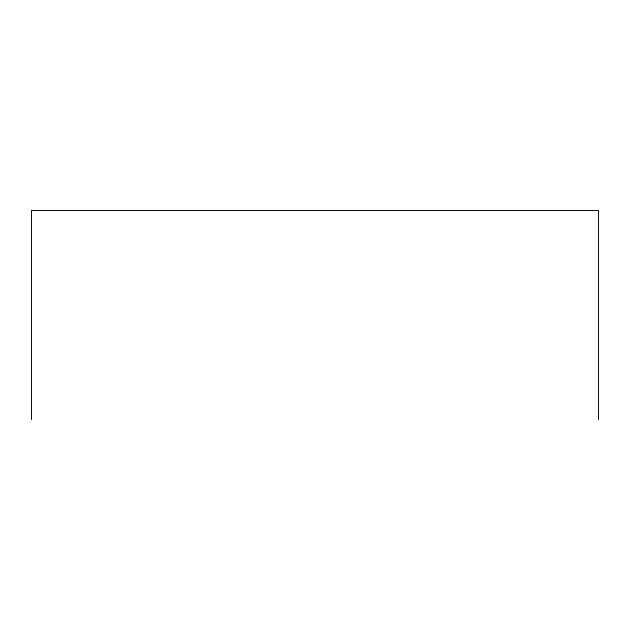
<?xml version="1.0" encoding="UTF-8"?>
<svg xmlns="http://www.w3.org/2000/svg" width="630" height="630" viewBox="0 0 630 630"><rect width="100%" height="100%" fill="white"/><g stroke="black" fill="none" stroke-linecap="round" stroke-linejoin="round"><path stroke-width="0.94" d="M598.5 419.533L598.5 210.467L31.5 210.467L31.5 419.533"/></g></svg>
